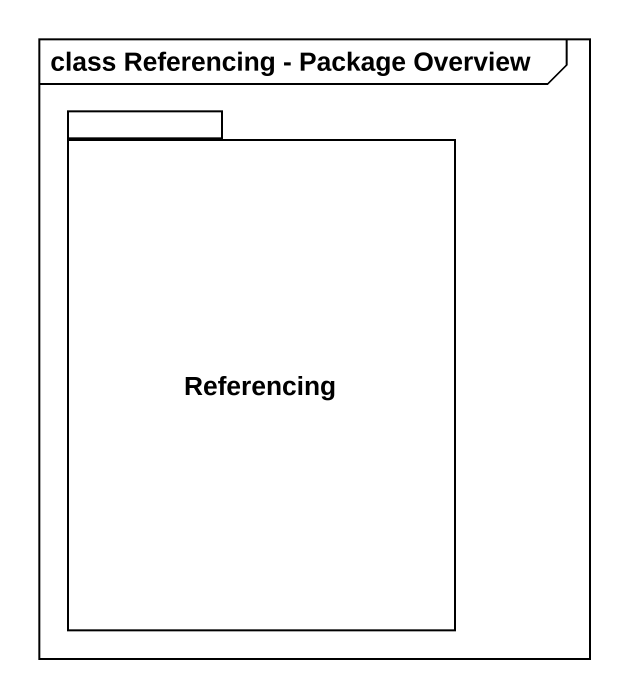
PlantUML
@startuml
mainframe class Referencing - Package Overview
package Referencing {
}
@enduml
